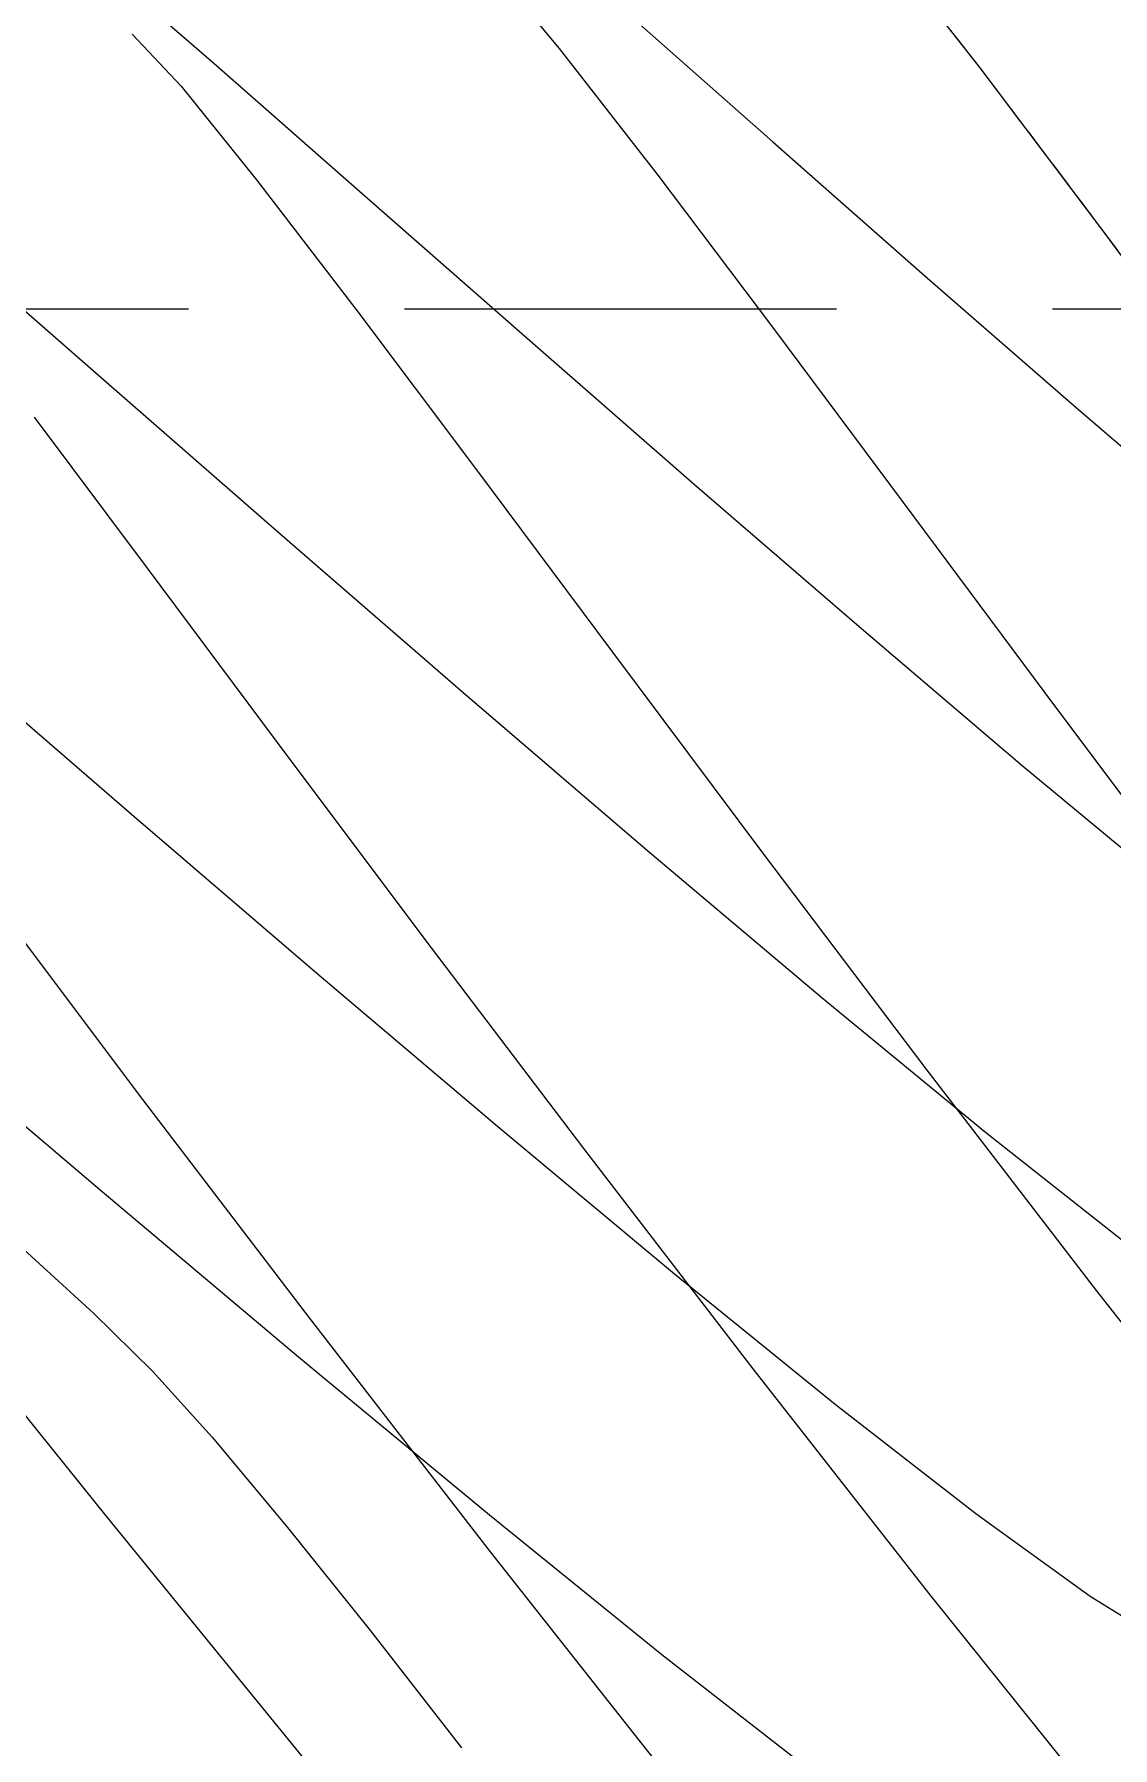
# Model space of a CAD drawing. Header units: inches. Extents: x 2547543 to 2548696, y 7125653 to 7126375.
# Drawn here: x 2547870.16 to 2547880.14, y 7125857.06 to 7125872.92 of the extents above; entities that cross this region are included whole.
import ezdxf

# ---------------------------------------------------------------- set-up
doc = ezdxf.new("R2010")
doc.units = ezdxf.units.IN
doc.header["$MEASUREMENT"] = 0
doc.linetypes.add('DASHED2', pattern=[0.375, 0.25, -0.125])
doc.linetypes.add('HIDDEN', pattern=[0.375, 0.25, -0.125])
for name, color, linetype in [('CONT-MJR', 6, 'Continuous'), ('CONT-MNR', 14, 'Continuous'), ('GRID', 254, 'HIDDEN'), ('V-100YR-LINE', 2, 'DASHED2'), ('V-TOPO-MAJR-E', 6, 'Continuous'), ('V-TOPO-MINR-E', 14, 'Continuous')]:
    doc.layers.add(name, color=color, linetype=linetype)

msp = doc.modelspace()

# ---------------------------------------------------------------- linework, layer by layer
at = {"layer": 'CONT-MJR', "color": 35, "extrusion": (0.728202813448542, 0.6853617019396604, 0), "elevation": 6739167.265732401}
msp.add_lwpolyline([(3442867.45804943, 565), (3442866.797298576, 565)], dxfattribs=at)
at = {"layer": 'CONT-MJR', "color": 35, "extrusion": (0.7776773338449442, 0.6286636337691398, 0), "elevation": 6461198.785896178}
msp.add_lwpolyline([(3939875.311300322, 565), (3939874.19800047, 565)], dxfattribs=at)
at = {"layer": 'CONT-MJR', "color": 35, "extrusion": (0.7934593929404042, 0.6086231935727108, 0), "elevation": 6358603.85273589}
msp.add_lwpolyline([(4103395.604972604, 565.0000000000009), (4103394.096435346, 565.0000000000009)], dxfattribs=at)
at = {"layer": 'CONT-MJR', "color": 35, "extrusion": (0.7995943241900954, 0.6005405204671744, 0), "elevation": 6316638.798431251}
msp.add_lwpolyline([(4167704.446915724, 565), (4167702.602623458, 565)], dxfattribs=at)
at = {"layer": 'CONT-MJR', "color": 35, "extrusion": (0.8013566656371516, 0.598186839071963, 0), "elevation": 6304356.997759189}
msp.add_lwpolyline([(4186257.700926462, 565), (4186255.580827079, 565)], dxfattribs=at)
at = {"layer": 'CONT-MJR', "color": 35, "elevation": 565}
for points in [[(2547875.509268232, 7125867.198627282), (2547876.90932893, 7125865.328853791)], [(2547878.412436614, 7125863.341715011), (2547879.989793123, 7125861.290663369)]]:
    msp.add_lwpolyline(points, dxfattribs=at)
at = {"layer": 'CONT-MJR', "color": 35, "extrusion": (0.7975363427086077, 0.6032709027120223, 0), "elevation": 6330851.641479835}
msp.add_lwpolyline([(4146076.569918141, 565.0000000000009), (4146074.078321618, 565.0000000000009)], dxfattribs=at)
at = {"layer": 'CONT-MJR', "color": 35, "extrusion": (0.7857536828278479, 0.6185395297977921, 0), "elevation": 6409632.977514539}
msp.add_lwpolyline([(4023207.261591301, 565.0000000000005), (4023204.637980212, 565.0000000000005)], dxfattribs=at)
at = {"layer": 'CONT-MNR', "color": 35, "extrusion": (0.7869406155015453, 0.6170287413678954, 0), "elevation": 6401897.603662252}
msp.add_lwpolyline([(4035525.660780774, 567), (4035524.055285946, 567)], dxfattribs=at)
at = {"layer": 'CONT-MNR', "color": 35, "extrusion": (0.7684432545280246, 0.6399179358092548, 0), "elevation": 6517871.172865868}
msp.add_lwpolyline([(3845399.099379508, 566), (3845397.951845476, 566)], dxfattribs=at)
at = {"layer": 'CONT-MNR', "color": 35, "extrusion": (0.7888491937353533, 0.6145868120478041, 0), "elevation": 6389356.590172971}
msp.add_lwpolyline([(4055348.616055898, 566.0000000000005), (4055347.128947781, 566.0000000000005)], dxfattribs=at)
at = {"layer": 'CONT-MNR', "color": 35}
for points, elevation in [([(2547878.912010888, 7125872.60469188), (2547880.039033244, 7125871.111673923)], 567), ([(2547875.930918382, 7125871.61077847), (2547877.000775801, 7125870.194216096)], 566), ([(2547870.156446416, 7125869.373412966), (2547871.194129041, 7125867.986323566)], 564), ([(2547878.202804555, 7125868.582026306), (2547879.513275597, 7125866.82204002)], 566), ([(2547872.406417627, 7125866.36287702), (2547873.765061017, 7125864.552330259)], 564), ([(2547875.241808057, 7125862.603940219), (2547876.808407593, 7125860.566963835)], 564), ([(2547869.033642031, 7125861.423236696), (2547870.832785933, 7125859.191576709)], 562), ([(2547876.808407593, 7125860.566963835), (2547878.436608471, 7125858.490658038)], 564), ([(2547870.832785933, 7125859.191576709), (2547872.738098211, 7125856.850805036)], 562)]:
    msp.add_lwpolyline(points, dxfattribs=dict(at, elevation=elevation))
at = {"layer": 'CONT-MNR', "color": 35, "extrusion": (0.8029563487688759, 0.5960378360236499, 0), "elevation": 6293125.250428802}
msp.add_lwpolyline([(4203130.544714076, 567), (4203128.463399772, 567)], dxfattribs=at)
at = {"layer": 'CONT-MNR', "color": 35, "extrusion": (0.8016947386236908, 0.5977336748612144, 0), "elevation": 6301992.163955055}
msp.add_lwpolyline([(4189820.760050333, 566.0000000000005), (4189818.749073196, 566.0000000000005)], dxfattribs=at)
at = {"layer": 'CONT-MNR', "color": 35, "extrusion": (0.801252972632432, 0.5983257255439476, 0), "elevation": 6305079.501227876}
msp.add_lwpolyline([(4185166.025808259, 564), (4185163.999673438, 564)], dxfattribs=at)
at = {"layer": 'CONT-MNR', "color": 35, "extrusion": (0.7999545000488263, 0.6000606618098144, 0), "elevation": 6314140.043428961}
msp.add_lwpolyline([(4171486.964091721, 566), (4171484.639019656, 566)], dxfattribs=at)
at = {"layer": 'CONT-MNR', "color": 35, "extrusion": (0.7987698944404205, 0.6016366476002271, 0), "elevation": 6322343.139212082}
msp.add_lwpolyline([(4159034.659258307, 563.0000000000009), (4159032.270994302, 563.0000000000009)], dxfattribs=at)
at = {"layer": 'CONT-MNR', "color": 35, "extrusion": (0.7969554972296521, 0.6040380248257871, 0), "elevation": 6334835.152678249}
msp.add_lwpolyline([(4139984.290940615, 564.0000000000009), (4139981.846149097, 564.0000000000009)], dxfattribs=at)
at = {"layer": 'CONT-MNR', "color": 35, "extrusion": (0.7952053241476812, 0.6063402447860288, 0), "elevation": 6346778.263095828}
msp.add_lwpolyline([(4121647.471607485, 563), (4121644.877707804, 563)], dxfattribs=at)
at = {"layer": 'CONT-MNR', "color": 35, "extrusion": (0.7905386242898232, 0.6124121843219269, 0), "elevation": 6378155.903275637}
msp.add_lwpolyline([(4072920.094029692, 563), (4072917.356989543, 563)], dxfattribs=at)
at = {"layer": 'CONT-MNR', "color": 35, "extrusion": (0.7845882639816886, 0.620017141716421, 0), "elevation": 6417186.985833596}
msp.add_lwpolyline([(4011139.453098641, 563.0000000000005), (4011136.63527323, 563.0000000000005)], dxfattribs=at)
at = {"layer": 'CONT-MNR', "color": 35, "extrusion": (0.7793121296169353, 0.6266359426588273, 0), "elevation": 6450911.622985323}
msp.add_lwpolyline([(3956675.749799389, 564), (3956673.098258115, 564)], dxfattribs=at)
at = {"layer": 'GRID', "color": 252, "linetype": 'HIDDEN', "lineweight": 0, "ltscale": 16}
msp.add_line((2547561.583313602, 7125870.376313471), (2548677.583313586, 7125870.376313471), dxfattribs=at)
at = {"layer": 'V-100YR-LINE', "color": 5}
for p, q in [((2547877.921374435, 7125873.868120967, 567), (2547878.912010888, 7125872.60469188, 567)), ((2547878.912010888, 7125872.60469188, 567), (2547880.039033244, 7125871.111673923, 567)), ((2547880.039033244, 7125871.111673923, 567), (2547881.279575319, 7125869.440469388, 567))]:
    msp.add_line(p, q, dxfattribs=at)
at = {"layer": 'V-TOPO-MAJR-E', "color": 35, "extrusion": (-0.6579835169881796, -0.753032330894143, 0), "elevation": -7042467.27271273}
msp.add_lwpolyline([(-2770077.735118244, 565), (-2770075.730446112, 565)], dxfattribs=at)
at = {"layer": 'V-TOPO-MAJR-E', "color": 35, "elevation": 565}
msp.add_lwpolyline([(2547870.800322543, 7125869.717059119), (2547872.431618635, 7125868.294729554)], dxfattribs=at)
at = {"layer": 'V-TOPO-MAJR-E', "color": 35, "extrusion": (-0.6548300215025679, -0.7557761857447922, 0), "elevation": -7053984.919093084}
msp.add_lwpolyline([(-2740611.18052918, 565.0000000000009), (-2740608.941045367, 565.0000000000009)], dxfattribs=at)
at = {"layer": 'V-TOPO-MAJR-E', "color": 35, "extrusion": (0.650807326643205, 0.7592429279140669, 0), "elevation": 7068439.141977616}
msp.add_lwpolyline([(2703110.930518614, 565.0000000000009), (2703108.700217621, 565.0000000000009)], dxfattribs=at)
at = {"layer": 'V-TOPO-MAJR-E', "color": 35, "extrusion": (-0.6445878001411978, -0.7645302923423841, 0), "elevation": -7090269.60792082}
msp.add_lwpolyline([(-2645317.643691917, 565), (-2645315.506861928, 565)], dxfattribs=at)
at = {"layer": 'V-TOPO-MAJR-E', "color": 35, "extrusion": (-0.6349984128121862, -0.7725134404824322, 0), "elevation": -7122723.852107482}
msp.add_lwpolyline([(-2556642.753782589, 565.0000000000005), (-2556640.79453961, 565.0000000000005)], dxfattribs=at)
at = {"layer": 'V-TOPO-MAJR-E', "color": 35, "extrusion": (-0.6194234258999509, -0.785057080374649, 0), "elevation": -7172424.926901363}
msp.add_lwpolyline([(-2413695.899165625, 565.0000000000009), (-2413694.201262217, 565.0000000000009)], dxfattribs=at)
at = {"layer": 'V-TOPO-MINR-E', "color": 35}
for points, elevation in [([(2547870.567504047, 7125873.734881694), (2547871.81814913, 7125872.647572841)], 566), ([(2547871.81814913, 7125872.647572841), (2547873.220079233, 7125871.419393931)], 566), ([(2547873.220079233, 7125871.419393931), (2547874.721503375, 7125870.102944657)], 566), ([(2547878.403016183, 7125870.68162253), (2547879.803033298, 7125869.460850651)], 567), ([(2547876.270630578, 7125868.750824715), (2547877.815669859, 7125867.415633799)], 566), ([(2547868.922018886, 7125863.789833317), (2547870.784330983, 7125862.206517641)], 563), ([(2547874.466549005, 7125862.792965291), (2547876.085497641, 7125861.446344599)], 564), ([(2547872.621938047, 7125860.66201955), (2547874.371033038, 7125859.21492443)], 563), ([(2547871.251247731, 7125860.545508273), (2547871.802324479, 7125859.933261929)], 562)]:
    msp.add_lwpolyline(points, dxfattribs=dict(at, elevation=elevation))
at = {"layer": 'V-TOPO-MINR-E', "color": 35, "extrusion": (-0.6615631300147997, -0.7498894751928589, 0), "elevation": -7029197.834514641}
msp.add_lwpolyline([(-2803589.821209906, 567), (-2803587.989793568, 567)], dxfattribs=at)
at = {"layer": 'V-TOPO-MINR-E', "color": 35, "extrusion": (-0.6605968946700286, -0.7507407959824185, 0), "elevation": -7032802.388618402}
msp.add_lwpolyline([(-2794533.659826516, 567), (-2794531.783753263, 567)], dxfattribs=at)
at = {"layer": 'V-TOPO-MINR-E', "color": 35, "extrusion": (-0.657576865412662, -0.753387460788974, 0), "elevation": -7043964.65559989}
msp.add_lwpolyline([(-2766270.45879031, 566), (-2766268.402574508, 566)], dxfattribs=at)
at = {"layer": 'V-TOPO-MINR-E', "color": 35, "extrusion": (0.6509322794318486, 0.7591358031298866, 0), "elevation": 7067999.844068429}
msp.add_lwpolyline([(2704271.670531212, 567.0000000000009), (2704269.894726418, 567.0000000000009)], dxfattribs=at)
at = {"layer": 'V-TOPO-MINR-E', "color": 35, "extrusion": (0.6476115461668768, 0.7619706590619792, 0), "elevation": 7079736.982729012}
msp.add_lwpolyline([(2673385.876403411, 566.0000000000005), (2673383.922049443, 566.0000000000005)], dxfattribs=at)
at = {"layer": 'V-TOPO-MINR-E', "color": 35, "extrusion": (0.6539788360119371, 0.7565128432805831, 0), "elevation": 7057062.667402178}
msp.add_lwpolyline([(2732670.400240754, 564), (2732668.178066101, 564)], dxfattribs=at)
at = {"layer": 'V-TOPO-MINR-E', "color": 35, "extrusion": (-0.6376442575966724, -0.7703309683207528, 0), "elevation": -7113915.979206108}
msp.add_lwpolyline([(-2581057.298877615, 566.0000000000009), (-2581055.505504952, 566.0000000000009)], dxfattribs=at)
at = {"layer": 'V-TOPO-MINR-E', "color": 35, "extrusion": (-0.6507035515737625, -0.7593318694545172, 0), "elevation": -7068805.666897442}
msp.add_lwpolyline([(-2702146.425842844, 564.0000000000009), (-2702144.166285676, 564.0000000000009)], dxfattribs=at)
at = {"layer": 'V-TOPO-MINR-E', "color": 35, "extrusion": (-0.6460724683243211, -0.7632760743488028, 0), "elevation": -7085112.124546574}
msp.add_lwpolyline([(-2659094.363567458, 564), (-2659092.142830451, 564)], dxfattribs=at)
at = {"layer": 'V-TOPO-MINR-E', "color": 35, "extrusion": (0.6434138725651739, 0.7655185096329719, 0), "elevation": 7094314.824325373}
msp.add_lwpolyline([(2634436.352102886, 563.0000000000009), (2634433.951629166, 563.0000000000009)], dxfattribs=at)
at = {"layer": 'V-TOPO-MINR-E', "color": 35, "extrusion": (-0.6738016984068084, -0.7389122215961114, 0), "elevation": -6982145.449911914}
msp.add_lwpolyline([(-2918765.515679623, 562.0000000000009), (-2918764.49614984, 562.0000000000009)], dxfattribs=at)
at = {"layer": 'V-TOPO-MINR-E', "color": 35, "extrusion": (0.6297443273161927, 0.7768024730992275, 0), "elevation": 7139897.306029649}
msp.add_lwpolyline([(2508274.378711723, 564), (2508272.463819004, 564)], dxfattribs=at)
at = {"layer": 'V-TOPO-MINR-E', "color": 35, "extrusion": (-0.6994908712746937, -0.7146415332202362, 0), "elevation": -6874648.58718664}
msp.add_lwpolyline([(-3163660.549174505, 562), (-3163659.784120105, 562)], dxfattribs=at)
at = {"layer": 'V-TOPO-MINR-E', "color": 35, "extrusion": (-0.6142964196069318, -0.7890753505579201, 0), "elevation": -7187992.737946425}
msp.add_lwpolyline([(-2366923.043242343, 564.0000000000009), (-2366921.394895676, 564.0000000000009)], dxfattribs=at)
at = {"layer": 'V-TOPO-MINR-E', "color": 35, "extrusion": (0.7668309901143456, 0.6418490730695593, 0), "elevation": 6527513.649848584}
msp.add_lwpolyline([(3828981.073417357, 562), (3828980.005905622, 562)], dxfattribs=at)
at = {"layer": 'V-TOPO-MINR-E', "color": 35, "extrusion": (0.6287505589169331, 0.7776070567205806, 0), "elevation": 7143095.845559766}
msp.add_lwpolyline([(2499142.873594311, 563), (2499140.820146021, 563)], dxfattribs=at)
at = {"layer": 'V-TOPO-MINR-E', "color": 35, "extrusion": (-0.5865995470858195, -0.809877133495391, 0), "elevation": -7265655.038484704}
msp.add_lwpolyline([(-2116556.95697688, 564), (-2116555.650016162, 564)], dxfattribs=at)
at = {"layer": 'V-TOPO-MINR-E', "color": 35, "extrusion": (0.7797812171248022, 0.6260521171750498, 0), "elevation": 6447942.294810698}
msp.add_lwpolyline([(3961510.128394975, 562.0000000000009), (3961508.878513932, 562.0000000000009)], dxfattribs=at)
at = {"layer": 'V-TOPO-MINR-E', "color": 35, "extrusion": (0.5240191018145218, 0.8517065110315302, 0), "elevation": 7404277.80167697}
msp.add_lwpolyline([(1564040.022974869, 564.0000000000009), (1564039.129572011, 564.0000000000009)], dxfattribs=at)
at = {"layer": 'V-TOPO-MINR-E', "color": 35, "extrusion": (0.7883834192436767, 0.6151841872656099, 0), "elevation": 6392416.28884206}
msp.add_lwpolyline([(4050497.058621331, 562.0000000000005), (4050495.688292687, 562.0000000000005)], dxfattribs=at)
at = {"layer": 'V-TOPO-MINR-E', "color": 35, "extrusion": (-0.6148990517460227, -0.7886058306669069, 0), "elevation": -7186179.62379878}
msp.add_lwpolyline([(-2372413.436202165, 563.0000000000009), (-2372411.685454606, 563.0000000000009)], dxfattribs=at)

doc.saveas('drawing.dxf')
